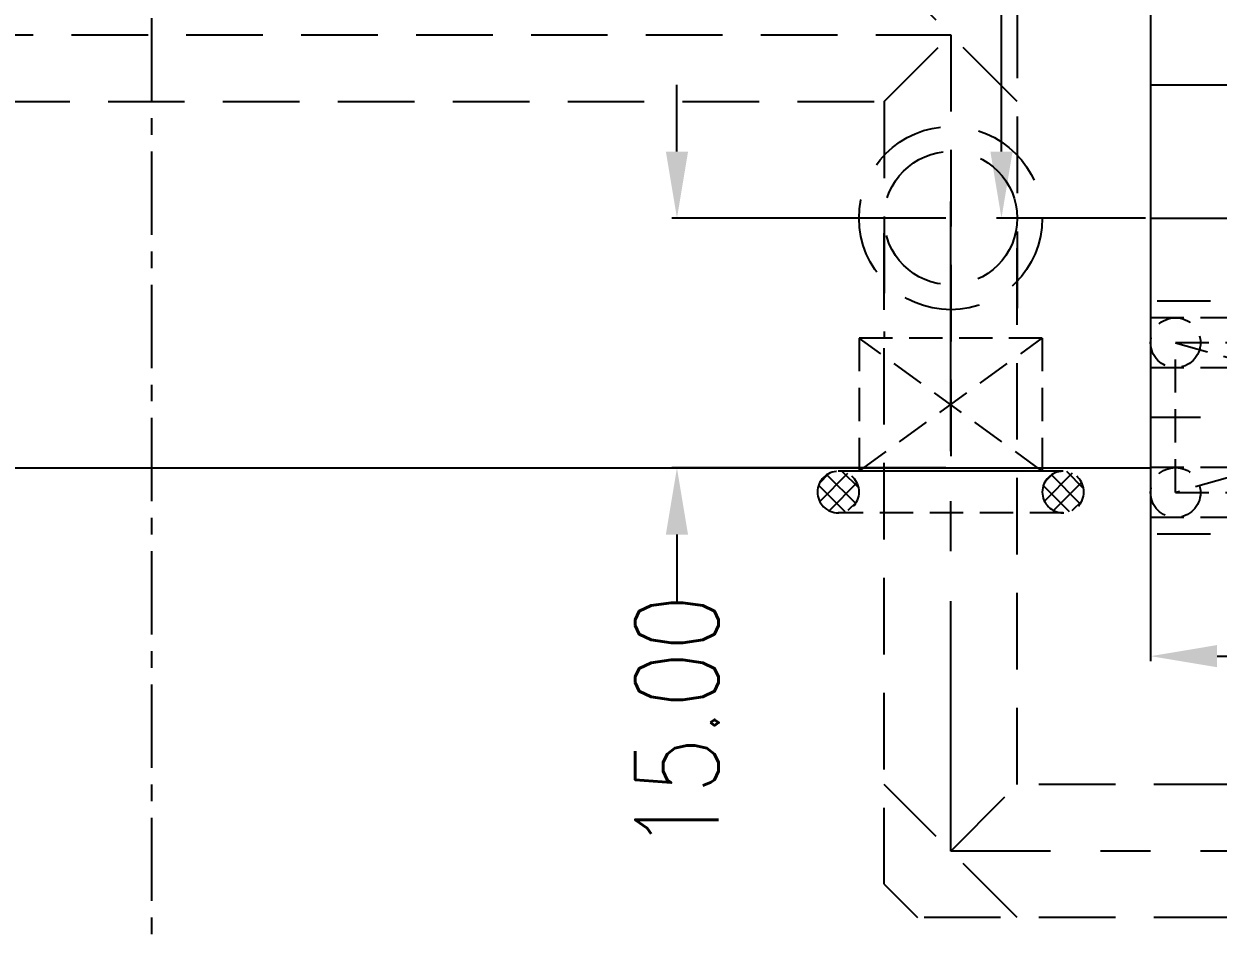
# Model space of a CAD drawing. Header units: millimetres. Extents: x 28656 to 29764, y -21384 to -20601.
# Drawn here: x 29195.6 to 29267.3, y -21217 to -21162.6 of the extents above; entities that cross this region are included whole.
import ezdxf

# ---------------------------------------------------------------- set-up
doc = ezdxf.new("R2010")
doc.units = ezdxf.units.MM
doc.header["$LTSCALE"] = 8
doc.linetypes.add('CENTER', pattern=[2, 1.25, -0.25, 0.25, -0.25])
doc.linetypes.add('HIDDEN', pattern=[0.375, 0.25, -0.125])
doc.layers.get('DEFPOINTS').update_dxf_attribs({"color": 6})
for name, color, linetype in [('Cav-cor', 30, 'Continuous'), ('SLIDE', 6, 'Continuous'), ('SPRING', 7, 'Continuous'), ('WT', 4, 'Continuous')]:
    doc.layers.add(name, color=color, linetype=linetype)
doc.layers.add('dim', color=3, linetype='Continuous', lineweight=15)
doc.styles.get("Standard").update_dxf_attribs({"font": 'txt.shx', "width": 0.8, "bigfont": 'chineset.shx'})
doc.dimstyles.new('ISO-25', dxfattribs={"dimtxt": 5, "dimasz": 4, "dimexe": 0.3, "dimexo": 0.3, "dimtad": 0, "dimzin": 1, "dimdsep": 46, "dimtxsty": 'Standard', "dimcen": 0, "dimclrd": 3, "dimclre": 3, "dimclrt": 3, "dimazin": 0, "dimtfac": 1, "dimtofl": 0, "dimtmove": 0, "dimatfit": 0, "dimfxl": 0, "dimarcsym": 0})

# ---------------------------------------------------------------- blocks, each defined once
blk = doc.blocks.new('*D26659')
at = {"layer": 'DEFPOINTS', "color": 0}
for p in [(29254.329, -21124.289), (29263.28, -21124.289), (29263.28, -21174.289)]:
    blk.add_point(p, dxfattribs=at)
at = {"layer": 'dim', "color": 3, "lineweight": -2}
for p, q in [((29262.98, -21124.289), (29254.029, -21124.289)), ((29254.329, -21128.289), (29254.329, -21141.664)), ((29254.329, -21170.289), (29254.329, -21156.914)), ((29262.98, -21174.289), (29254.029, -21174.289))]:
    blk.add_line(p, q, dxfattribs=at)
at = {"layer": 'dim', "color": 3}
for points in [[(29254.996, -21128.289), (29253.663, -21128.289), (29254.329, -21124.289)], [(29253.663, -21170.289), (29254.996, -21170.289), (29254.329, -21174.289)]]:
    blk.add_solid(points, dxfattribs=at)
at = {"layer": 'dim', "color": 3, "insert": (29254.329, -21149.289), "char_height": 5, "attachment_point": 5, "rotation": 90}
blk.add_mtext('50.00', dxfattribs=at)
blk = doc.blocks.new('*D26671')
at = {"layer": 'DEFPOINTS', "color": 0}
for p in [(29263.28, -21174.289), (29311.28, -21184.289), (29311.28, -21200.59)]:
    blk.add_point(p, dxfattribs=at)
at = {"layer": 'dim', "color": 3, "lineweight": -2}
for p, q in [((29263.28, -21174.589), (29263.28, -21200.89)), ((29311.28, -21184.589), (29311.28, -21200.89)), ((29267.28, -21200.59), (29277.019, -21200.59)), ((29307.28, -21200.59), (29292.936, -21200.59))]:
    blk.add_line(p, q, dxfattribs=at)
at = {"layer": 'dim', "color": 3}
for points in [[(29267.28, -21199.923), (29267.28, -21201.256), (29263.28, -21200.59)], [(29307.28, -21201.256), (29307.28, -21199.923), (29311.28, -21200.59)]]:
    blk.add_solid(points, dxfattribs=at)
at = {"layer": 'dim', "color": 3, "insert": (29284.977, -21200.59), "char_height": 5, "attachment_point": 5}
blk.add_mtext('48.00', dxfattribs=at)
blk = doc.blocks.new('20160808.152901')
at = {"layer": 'SPRING', "color": 142, "linetype": 'HIDDEN'}
for p, q in [((-35, 6), (-35, -6)), ((0, 6), (-35, 6)), ((0, 6), (0, -6)), ((-33.5, -4.5), (-33.5, 4.5)), ((-1.5, 4.5), (-33.5, 4.5)), ((-1.5, 4.5), (-33.5, -4.5)), ((-33.5, 4.5), (-1.5, -4.5)), ((-1.5, 4.5), (-1.5, -4.5)), ((0, 3), (-35, 3)), ((0, -3), (-35, -3)), ((-33.5, -4.5), (-1.5, -4.5)), ((0, -6), (-35, -6))]:
    blk.add_line(p, q, dxfattribs=at)
at = {"layer": 'SPRING', "color": 142, "linetype": 'CENTER'}
blk.add_line((0, 0), (-35, 0), dxfattribs=at)
at = {"layer": 'SPRING', "color": 142, "linetype": 'HIDDEN'}
for centre in [(-33.5, 4.5), (-1.5, 4.5), (-33.5, -4.5), (-1.5, -4.5)]:
    blk.add_circle(centre, 1.5, dxfattribs=at)
blk = doc.blocks.new('20160818.083232')
at = {"linetype": 'HIDDEN', "ltscale": 1.6}
for p, q in [((90, 7), (0, 7)), ((0, 7), (0, -7)), ((90, -7), (0, -7))]:
    blk.add_line(p, q, dxfattribs=at)
blk = doc.blocks.new('20150513.114825')
at = {"layer": 'WT', "color": 125, "linetype": 'HIDDEN'}
for p, q in [((-5.5, 8), (5.5, 8)), ((5.5, 8), (-5.5, 0)), ((-5.5, 8), (5.5, 0)), ((-5.5, 0), (-5.5, 8)), ((5.5, 0), (5.5, 8)), ((-5.5, 0), (5.5, 0))]:
    blk.add_line(p, q, dxfattribs=at)
blk = doc.blocks.new('20150513.134757')
at = {"layer": 'WT', "linetype": 'HIDDEN'}
h = blk.add_hatch(dxfattribs=at)
h.set_pattern_fill('ANSI37', color=125, scale=0.25, angle=180, style=0)
h.set_pattern_definition([(135, (36119.48756, -17509.4995), (0.561266008, 0.561266008), []), (45, (36119.48756, -17509.4995), (0.561266008, -0.561266008), [])])
h.paths.add_polyline_path([(-8, 1.25, -1), (-5.5, 1.25, -1)])
h.paths.add_polyline_path([(5.5, 1.25, -1), (8, 1.25, -1)])
at = {"layer": 'WT', "color": 125, "linetype": 'HIDDEN'}
for p, q in [((-6.75, 2.5), (6.75, 2.5)), ((-6.75, 0), (6.75, 0))]:
    blk.add_line(p, q, dxfattribs=at)
for centre in [(-6.75, 1.25), (6.75, 1.25)]:
    blk.add_circle(centre, 1.25, dxfattribs=at)
blk = doc.blocks.new('*D27494')
at = {"layer": 'DEFPOINTS', "color": 0}
for p in [(29234.842, -21174.289), (29251.28, -21174.289), (29251.28, -21189.289)]:
    blk.add_point(p, dxfattribs=at)
at = {"layer": 'dim', "color": 3, "lineweight": -2}
for p, q in [((29234.842, -21170.289), (29234.842, -21166.289)), ((29250.98, -21174.289), (29234.542, -21174.289)), ((29250.98, -21189.289), (29234.542, -21189.289)), ((29234.842, -21193.289), (29234.842, -21197.289))]:
    blk.add_line(p, q, dxfattribs=at)
at = {"layer": 'dim', "color": 3}
for points in [[(29234.175, -21170.289), (29235.509, -21170.289), (29234.842, -21174.289)], [(29235.509, -21193.289), (29234.175, -21193.289), (29234.842, -21189.289)]]:
    blk.add_solid(points, dxfattribs=at)
at = {"layer": 'dim', "color": 3, "insert": (29234.842, -21204.581), "char_height": 5, "attachment_point": 5, "rotation": 90}
blk.add_mtext('15.00', dxfattribs=at)

msp = doc.modelspace()

# ---------------------------------------------------------------- linework, layer by layer
at = {"linetype": 'CENTER', "ltscale": 0.5}
msp.add_line((29203.28, -21058.289), (29203.28, -21354.289), dxfattribs=at)
at = {"layer": 'Cav-cor', "color": 241}
for p in [(29263.28, -21108.289), (29143.28, -21189.289)]:
    msp.add_line(p, (29263.28, -21189.289), dxfattribs=at)
at = {"layer": 'SLIDE', "linetype": 'HIDDEN', "ltscale": 2.3}
msp.add_line((29263.28, -21166.289), (29353.28, -21166.289), dxfattribs=at)
at = {"layer": 'SLIDE'}
msp.add_line((29263.28, -21174.289), (29311.28, -21174.289), dxfattribs=at)
at = {"layer": 'WT', "color": 125, "linetype": 'HIDDEN', "ltscale": 2.3}
for p, q in [((29255.28, -21167.289), (29247.28, -21159.289)), ((29255.28, -21161.289), (29255.28, -21181.487)), ((29143.28, -21163.289), (29251.28, -21163.289)), ((29247.28, -21167.289), (29251.28, -21163.289)), ((29251.28, -21163.289), (29251.28, -21189.289)), ((29159.28, -21167.289), (29247.28, -21167.289)), ((29247.28, -21167.289), (29247.28, -21181.487)), ((29247.28, -21214.289), (29247.28, -21174.289)), ((29255.28, -21208.289), (29255.28, -21174.289)), ((29255.28, -21216.289), (29247.28, -21208.289)), ((29251.28, -21212.289), (29255.28, -21208.289)), ((29323.28, -21208.289), (29255.28, -21208.289)), ((29247.28, -21214.289), (29249.28, -21216.289)), ((29323.28, -21216.289), (29249.28, -21216.289))]:
    msp.add_line(p, q, dxfattribs=at)
at = {"layer": 'WT', "color": 125, "linetype": 'CENTER', "ltscale": 1.5}
for p, q in [((29251.28, -21212.289), (29251.28, -21170.289)), ((29353.28, -21212.289), (29251.28, -21212.289))]:
    msp.add_line(p, q, dxfattribs=at)
at = {"layer": 'WT', "color": 191, "linetype": 'HIDDEN', "ltscale": 2.3}
for radius in [5.5, 4]:
    msp.add_circle((29251.28, -21174.289), radius, dxfattribs=at)

# ---------------------------------------------------------------- block references
msp.add_blockref('20160818.083232', (29263.28, -21186.268))
at = {"layer": 'SPRING'}
msp.add_blockref('20160808.152901', (29298.28, -21186.268), dxfattribs=at)
at = {"layer": 'WT', "color": 125, "linetype": 'HIDDEN', "ltscale": 2.3, "rotation": 180}
msp.add_blockref('20150513.114825', (29251.28, -21181.487), dxfattribs=at)
at = {"layer": 'WT', "color": 125, "linetype": 'HIDDEN', "ltscale": 2.3, "xscale": -1}
msp.add_blockref('20150513.134757', (29251.28, -21191.987), dxfattribs=at)

# ---------------------------------------------------------------- dimensions: what is measured, and where the dimension line sits
at = {"layer": 'dim'}
dim = msp.add_linear_dim(base=(29254.329, -21124.289), p1=(29263.28, -21174.289), p2=(29263.28, -21124.289), angle=90, dimstyle='ISO-25', dxfattribs=at)
dim.commit()
dim.dimension.update_dxf_attribs({"geometry": '*D26659', "text_midpoint": (29254.329, -21149.289)})
dim = msp.add_linear_dim(base=(29234.842, -21174.289), p1=(29251.28, -21189.289), p2=(29251.28, -21174.289), angle=90, dimstyle='ISO-25', dxfattribs=at)
dim.commit()
dim.dimension.update_dxf_attribs({"geometry": '*D27494', "text_midpoint": (29234.842, -21204.581), "dimtype": 160})
dim = msp.add_linear_dim(base=(29311.28, -21200.59), p1=(29263.28, -21174.289), p2=(29311.28, -21184.289), dimstyle='ISO-25', dxfattribs=at)
dim.commit()
dim.dimension.update_dxf_attribs({"geometry": '*D26671', "text_midpoint": (29284.977, -21200.59), "dimtype": 160})

doc.saveas('drawing.dxf')
